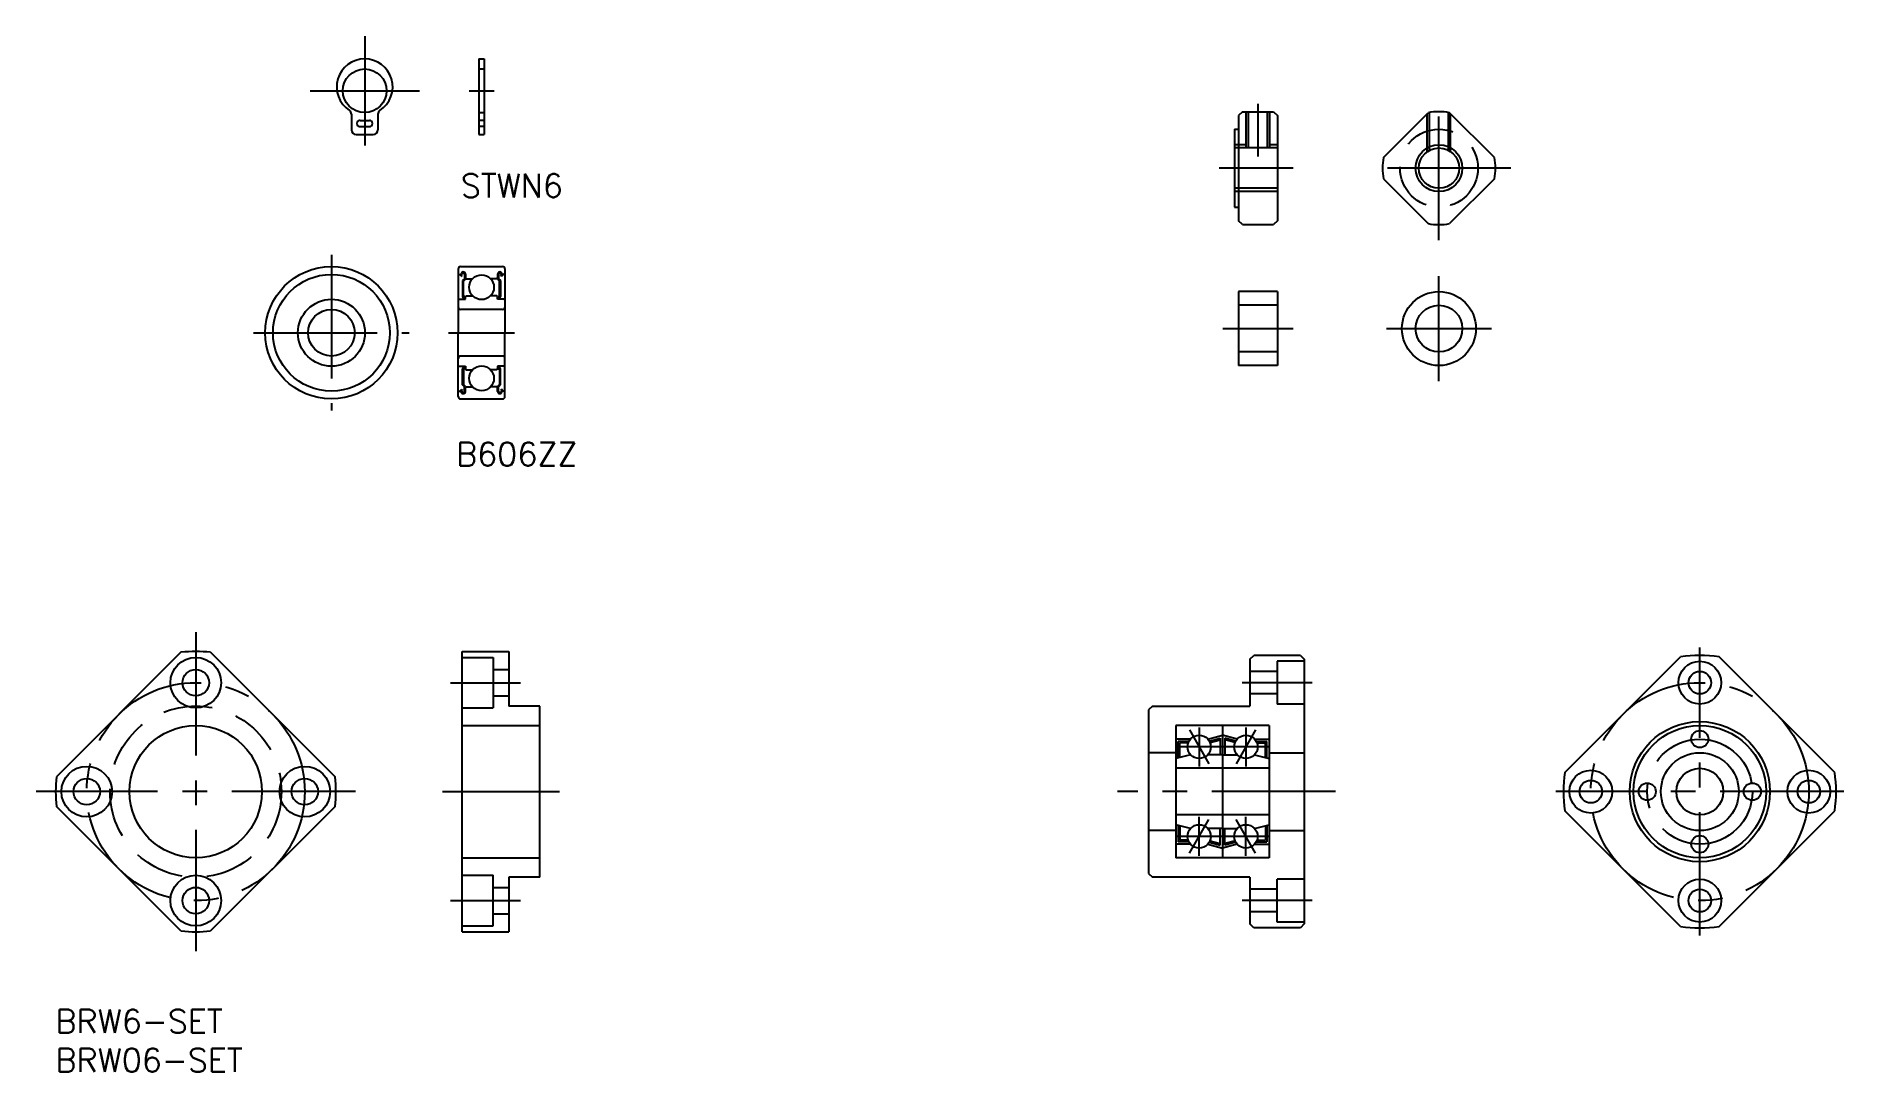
# Model space of a CAD drawing. Extents: x -3 to 230, y -8 to 125.
import ezdxf

# ---------------------------------------------------------------- set-up
doc = ezdxf.new("R2010")
doc.units = 0
doc.header["$LTSCALE"] = 0.5
doc.linetypes.add('CENTER', pattern=[50.8, 31.75, -6.35, 6.35, -6.35])
doc.linetypes.add('DASHED', pattern=[19.05, 12.7, -6.35])
for name, color, linetype in [('MSM_CENTER', 1, 'CENTER'), ('MSM_CONTINUOUS', 7, 'CONTINUOUS'), ('MSM_DASHED', 4, 'DASHED'), ('MSM_NARROW', 5, 'CONTINUOUS'), ('MSM_PART_NUMBER', 7, 'CONTINUOUS')]:
    doc.layers.add(name, color=color, linetype=linetype)
doc.styles.get("Standard").update_dxf_attribs({"font": 'txt.shx', "height": 3, "bigfont": 'bigfont.shx'})

# ---------------------------------------------------------------- blocks, each defined once
blk = doc.blocks.new('*U56')
at = {"layer": 'MSM_PART_NUMBER'}
blk.add_text('BRW6-SET', height=3, dxfattribs=at).set_placement((0, -3))
blk = doc.blocks.new('*U57')
at = {"layer": 'MSM_PART_NUMBER'}
blk.add_text('BRW06-SET', height=3, dxfattribs=at).set_placement((0, -8))

msp = doc.modelspace()

# ---------------------------------------------------------------- linework, layer by layer
at = {"layer": 'MSM_CENTER', "color": 1, "linetype": 'CENTER'}
for p, q in [((39.69, 125.06), (39.69, 111.03)), ((32.68, 118.04), (46.71, 118.04)), ((53.11, 118.04), (56.32, 118.04)), ((35.42, 96.95), (35.42, 76.95)), ((25.42, 86.95), (45.42, 86.95)), ((50.46, 86.95), (58.94, 86.95)), ((18, 48.5), (18, 7.5)), ((50.7, 42), (59.7, 42)), ((38.5, 28), (-2.5, 28)), ((49.7, 28), (64.7, 28)), ((50.7, 14), (59.7, 14))]:
    msp.add_line(p, q, dxfattribs=at)
at = {"layer": 'MSM_CENTER'}
for p, q in [((154.41, 116.35), (154.41, 109.6)), ((177.65, 98.85), (177.65, 117.35)), ((158.91, 108.1), (149.41, 108.1)), ((186.9, 108.1), (168.4, 108.1)), ((177.65, 80.74), (177.65, 94.24)), ((149.91, 87.49), (158.91, 87.49)), ((170.9, 87.49), (184.4, 87.49)), ((211.15, 9.5), (211.15, 46.5)), ((161.36, 42), (152.36, 42)), ((145.61, 35.92), (148.11, 31.58)), ((146.86, 36.25), (146.86, 31.25)), ((154.11, 35.92), (151.61, 31.58)), ((152.86, 36.25), (152.86, 31.25)), ((155.86, 33.75), (143.86, 33.75)), ((164.36, 28), (136.36, 28)), ((229.65, 28), (192.65, 28)), ((145.61, 20.08), (148.11, 24.42)), ((146.86, 19.75), (146.86, 24.75)), ((154.11, 20.08), (151.61, 24.42)), ((152.86, 19.75), (152.86, 24.75)), ((155.86, 22.25), (143.86, 22.25)), ((161.36, 14), (152.36, 14))]:
    msp.add_line(p, q, dxfattribs=at)
at = {"layer": 'MSM_CENTER', "color": 1, "linetype": 'CENTER'}
msp.add_circle((18, 28), 14, dxfattribs=at)
at = {"layer": 'MSM_CENTER'}
for radius in [14, 6.75]:
    msp.add_circle((211.15, 28), radius, dxfattribs=at)
at = {"layer": 'MSM_CONTINUOUS'}
for p, q in [((54.35, 122.14), (54.35, 112.44)), ((54.35, 122.14), (55.05, 122.14)), ((55.05, 122.14), (55.05, 112.44)), ((37.99, 115.02), (37.99, 113.04)), ((39.09, 114.24), (40.3, 114.24)), ((39.69, 115.24), (39.69, 114.24)), ((41.39, 115.02), (41.39, 113.04)), ((152.41, 115.35), (151.91, 114.85)), ((151.91, 114.85), (151.91, 101.35)), ((152.41, 115.35), (156.41, 115.35)), ((156.41, 115.35), (156.91, 114.85)), ((156.91, 114.85), (156.91, 101.35)), ((170.53, 109.47), (176.28, 115.22)), ((184.77, 109.47), (179.01, 115.22)), ((38.59, 112.44), (40.8, 112.44)), ((39.09, 113.44), (40.3, 113.44)), ((39.69, 113.44), (39.69, 112.44)), ((54.35, 112.44), (55.05, 112.44)), ((151.41, 113.1), (151.41, 103.1)), ((151.41, 113.1), (151.91, 113.1)), ((170.53, 106.74), (176.28, 100.98)), ((184.77, 106.74), (179.01, 100.98)), ((151.41, 103.1), (151.91, 103.1)), ((152.41, 100.85), (151.91, 101.35)), ((152.41, 100.85), (156.41, 100.85)), ((156.91, 101.35), (156.41, 100.85)), ((52, 95.45), (57.4, 95.45)), ((51.7, 95.15), (51.7, 86.95)), ((51.7, 94.55), (51.8, 94.45)), ((51.8, 94.45), (52.01, 94.45)), ((52.01, 94.45), (52.11, 94.62)), ((52.06, 94.28), (52.16, 94.21)), ((52.12, 94.39), (52.22, 94.56)), ((52.23, 94.32), (52.12, 94.39)), ((52.16, 94.21), (52.23, 94.32)), ((52.51, 93.9), (52.26, 93.65)), ((52.26, 93.65), (52.26, 91.59)), ((52.64, 93.85), (52.39, 93.6)), ((52.39, 91.59), (52.39, 93.6)), ((52.51, 94.48), (52.51, 93.9)), ((52.64, 94.48), (52.64, 93.85)), ((52.64, 94), (52.74, 93.9)), ((52.74, 93.9), (53.55, 93.9)), ((56.65, 93.9), (55.84, 93.9)), ((56.75, 94), (56.65, 93.9)), ((56.75, 94.48), (56.75, 93.85)), ((56.75, 93.85), (57.01, 93.6)), ((56.88, 94.48), (56.88, 93.9)), ((56.88, 93.9), (57.13, 93.65)), ((57.01, 91.59), (57.01, 93.6)), ((57.13, 93.65), (57.13, 91.59)), ((57.16, 94.32), (57.27, 94.39)), ((57.23, 94.21), (57.16, 94.32)), ((57.27, 94.39), (57.17, 94.56)), ((57.34, 94.28), (57.23, 94.21)), ((57.38, 94.45), (57.28, 94.62)), ((57.6, 94.45), (57.38, 94.45)), ((57.7, 94.55), (57.6, 94.45)), ((57.7, 95.15), (57.7, 86.95)), ((51.7, 91.15), (51.8, 91.25)), ((51.8, 91.25), (52.64, 91.25)), ((52.57, 91.59), (52.39, 91.59)), ((52.39, 91.47), (52.57, 91.47)), ((52.57, 91.47), (52.57, 91.59)), ((52.64, 91.6), (52.74, 91.7)), ((52.64, 91.25), (52.64, 91.6)), ((52.74, 91.7), (53.55, 91.7)), ((56.65, 91.7), (55.84, 91.7)), ((56.75, 91.6), (56.65, 91.7)), ((56.75, 91.25), (56.75, 91.6)), ((57.6, 91.25), (56.75, 91.25)), ((56.82, 91.59), (57.01, 91.59)), ((56.82, 91.47), (56.82, 91.59)), ((57.01, 91.47), (56.82, 91.47)), ((57.7, 91.15), (57.6, 91.25)), ((156.91, 92.24), (151.91, 92.24)), ((151.91, 92.24), (151.91, 82.74)), ((156.91, 92.24), (156.91, 82.74)), ((57.4, 89.95), (52, 89.95)), ((54.7, 89.95), (54.7, 89.95)), ((56.05, 89.95), (56.05, 89.95)), ((51.7, 78.75), (51.7, 86.95)), ((57.7, 78.75), (57.7, 86.95)), ((57.4, 83.95), (52, 83.95)), ((51.7, 82.75), (51.8, 82.65)), ((51.8, 82.65), (52.64, 82.65)), ((52.26, 80.25), (52.26, 82.3)), ((52.39, 82.43), (52.57, 82.43)), ((52.39, 82.3), (52.39, 80.3)), ((52.57, 82.3), (52.39, 82.3)), ((52.57, 82.43), (52.57, 82.3)), ((52.64, 82.65), (52.64, 82.3)), ((52.64, 82.3), (52.74, 82.2)), ((52.74, 82.2), (53.55, 82.2)), ((56.65, 82.2), (55.84, 82.2)), ((56.75, 82.3), (56.65, 82.2)), ((57.6, 82.65), (56.75, 82.65)), ((56.75, 82.65), (56.75, 82.3)), ((57.01, 82.43), (56.82, 82.43)), ((56.82, 82.43), (56.82, 82.3)), ((56.82, 82.3), (57.01, 82.3)), ((57.01, 82.3), (57.01, 80.3)), ((57.13, 80.25), (57.13, 82.3)), ((57.7, 82.75), (57.6, 82.65)), ((156.91, 82.74), (151.91, 82.74)), ((51.7, 79.35), (51.8, 79.45)), ((51.8, 79.45), (52.01, 79.45)), ((52.01, 79.45), (52.11, 79.28)), ((52.06, 79.62), (52.16, 79.68)), ((52.23, 79.57), (52.12, 79.51)), ((52.12, 79.51), (52.22, 79.34)), ((52.16, 79.68), (52.23, 79.57)), ((52.51, 80), (52.26, 80.25)), ((52.64, 80.05), (52.39, 80.3)), ((52.51, 79.42), (52.51, 80)), ((52.64, 79.42), (52.64, 80.05)), ((52.64, 79.9), (52.74, 80)), ((52.74, 80), (53.55, 80)), ((56.65, 80), (55.84, 80)), ((56.75, 79.9), (56.65, 80)), ((56.75, 80.05), (57.01, 80.3)), ((56.75, 79.42), (56.75, 80.05)), ((56.88, 80), (57.13, 80.25)), ((56.88, 79.42), (56.88, 80)), ((57.23, 79.68), (57.16, 79.57)), ((57.16, 79.57), (57.27, 79.51)), ((57.27, 79.51), (57.17, 79.34)), ((57.34, 79.62), (57.23, 79.68)), ((57.38, 79.45), (57.28, 79.28)), ((57.6, 79.45), (57.38, 79.45)), ((57.7, 79.35), (57.6, 79.45)), ((52, 78.45), (57.4, 78.45)), ((16.1, 45.9), (0.1, 29.9)), ((19.9, 45.9), (35.9, 29.9)), ((52.2, 46), (58.2, 46)), ((52.2, 10), (52.2, 46)), ((52.2, 45.25), (56.2, 45.25)), ((56.2, 45.25), (56.2, 38.75)), ((58.2, 46), (58.2, 39)), ((153.36, 45), (153.86, 45.5)), ((153.36, 45), (153.36, 39)), ((159.86, 45.5), (153.86, 45.5)), ((156.86, 44.75), (156.86, 39.25)), ((160.36, 44.75), (156.86, 44.75)), ((159.86, 45.5), (160.36, 45)), ((160.36, 45), (160.36, 11)), ((193.82, 30.47), (208.67, 45.32)), ((228.47, 30.47), (213.62, 45.32)), ((56.2, 43.7), (58.2, 43.7)), ((156.86, 43.45), (153.36, 43.45)), ((56.2, 40.3), (58.2, 40.3)), ((156.86, 40.55), (153.36, 40.55)), ((52.2, 38.75), (56.2, 38.75)), ((62.2, 39), (58.2, 39)), ((62.2, 17), (62.2, 39)), ((140.86, 39), (140.36, 38.5)), ((140.36, 38.5), (140.36, 17.5)), ((140.86, 39), (153.36, 39)), ((160.36, 39.25), (156.86, 39.25)), ((52.2, 36.5), (62.2, 36.5)), ((155.86, 36.5), (143.86, 36.5)), ((143.86, 36.5), (143.86, 19.5)), ((147.98, 34.75), (149.86, 35.25)), ((148.16, 34.49), (149.56, 34.86)), ((149.56, 34.86), (149.56, 32.75)), ((149.86, 36.5), (149.86, 19.5)), ((151.74, 34.75), (149.86, 35.25)), ((150.16, 34.86), (150.16, 32.75)), ((151.55, 34.49), (150.16, 34.86)), ((155.86, 36.5), (155.86, 19.5)), ((143.86, 33), (140.36, 33)), ((145.74, 34.75), (143.86, 34.75)), ((145.74, 32.75), (143.86, 32.25)), ((145.53, 34.45), (144.16, 34.45)), ((144.16, 32.38), (144.16, 34.45)), ((145.44, 34.25), (144.36, 34.25)), ((144.36, 32.38), (144.36, 34.25)), ((149.86, 32.75), (147.98, 32.75)), ((148.25, 34.31), (149.56, 34.66)), ((149.86, 32.75), (151.74, 32.75)), ((151.47, 34.31), (150.16, 34.66)), ((153.98, 34.75), (155.86, 34.75)), ((153.98, 32.75), (155.86, 32.25)), ((154.19, 34.45), (155.56, 34.45)), ((154.27, 34.25), (155.36, 34.25)), ((155.36, 32.38), (155.36, 34.25)), ((155.56, 32.38), (155.56, 34.45)), ((155.86, 33), (160.36, 33)), ((155.86, 31), (143.86, 31)), ((16.1, 10.1), (0.1, 26.1)), ((35.9, 26.1), (19.9, 10.1)), ((155.86, 25), (143.86, 25)), ((145.74, 23.25), (143.86, 23.75)), ((144.16, 23.62), (144.16, 21.55)), ((144.36, 23.62), (144.36, 21.75)), ((149.86, 23.25), (147.98, 23.25)), ((149.56, 21.14), (149.56, 23.25)), ((149.86, 23.25), (151.74, 23.25)), ((150.16, 21.14), (150.16, 23.25)), ((153.98, 23.25), (155.86, 23.75)), ((155.36, 23.62), (155.36, 21.75)), ((155.56, 23.62), (155.56, 21.55)), ((208.67, 10.68), (193.82, 25.53)), ((213.62, 10.68), (228.47, 25.53)), ((143.86, 23), (140.36, 23)), ((145.74, 21.25), (143.86, 21.25)), ((145.53, 21.55), (144.16, 21.55)), ((145.44, 21.75), (144.36, 21.75)), ((147.98, 21.25), (149.86, 20.75)), ((148.16, 21.51), (149.56, 21.14)), ((148.25, 21.69), (149.56, 21.34)), ((151.74, 21.25), (149.86, 20.75)), ((151.47, 21.69), (150.16, 21.34)), ((151.55, 21.51), (150.16, 21.14)), ((153.98, 21.25), (155.86, 21.25)), ((154.19, 21.55), (155.56, 21.55)), ((154.27, 21.75), (155.36, 21.75)), ((155.86, 23), (160.36, 23)), ((52.2, 19.5), (62.2, 19.5)), ((155.86, 19.5), (143.86, 19.5)), ((52.2, 17.25), (56.2, 17.25)), ((56.2, 10.75), (56.2, 17.25)), ((62.2, 17), (58.2, 17)), ((58.2, 17), (58.2, 10)), ((140.36, 17.5), (140.86, 17)), ((153.36, 17), (140.86, 17)), ((153.36, 17), (153.36, 11)), ((156.86, 11.25), (156.86, 16.75)), ((160.36, 16.75), (156.86, 16.75)), ((56.2, 15.7), (58.2, 15.7)), ((156.86, 15.45), (153.36, 15.45)), ((56.2, 12.3), (58.2, 12.3)), ((156.86, 12.55), (153.36, 12.55)), ((52.2, 10.75), (56.2, 10.75)), ((52.2, 10), (58.2, 10)), ((153.86, 10.5), (153.36, 11)), ((159.86, 10.5), (153.86, 10.5)), ((160.36, 11.25), (156.86, 11.25)), ((160.36, 11), (159.86, 10.5))]:
    msp.add_line(p, q, dxfattribs=at)
for centre, radius in [((39.69, 118.04), 2.8), ((177.65, 108.1), 2.59), ((35.42, 86.95), 8.5), ((35.42, 86.95), 7.5), ((54.7, 92.8), 1.59), ((35.42, 86.95), 4.3), ((177.65, 87.49), 4.75), ((35.42, 86.95), 3), ((177.65, 87.49), 3), ((54.7, 81.1), 1.59), ((18, 42), 3.25), ((211.15, 42), 2.75), ((18, 42), 1.7), ((211.15, 42), 1.45), ((18, 28), 8.5), ((146.86, 33.75), 1.5), ((152.86, 33.75), 1.5), ((211.15, 28), 9), ((211.15, 28), 8.5), ((211.15, 34.75), 1.1), ((211.15, 28), 5), ((4, 28), 3.25), ((32, 28), 3.25), ((197.15, 28), 2.75), ((211.15, 28), 3), ((225.15, 28), 2.75), ((4, 28), 1.7), ((32, 28), 1.7), ((197.15, 28), 1.45), ((204.4, 28), 1.1), ((217.9, 28), 1.1), ((225.15, 28), 1.45), ((146.86, 22.25), 1.5), ((152.86, 22.25), 1.5), ((211.15, 21.25), 1.1), ((18, 14), 3.25), ((211.15, 14), 2.75), ((18, 14), 1.7), ((211.15, 14), 1.45)]:
    msp.add_circle(centre, radius, dxfattribs=at)
for centre, radius, start, end in [((39.69, 118.54), 3.6, 302.8505, 237.1495), ((37.39, 115.02), 0.6, 0, 54.9004), ((39.09, 113.84), 0.4, 90, 270), ((40.29, 113.84), 0.4, 270, 90), ((41.99, 115.02), 0.6, 125.0996, 180), ((177.65, 108.1), 7.25, 79.1484, 100.8516), ((38.59, 113.04), 0.6, 180, 270), ((40.79, 113.04), 0.6, 270, 0), ((177.65, 108.1), 7.25, 169.1484, 190.8516), ((177.65, 108.1), 7.25, 349.1484, 10.8516), ((177.65, 108.1), 7.25, 259.1484, 280.8516), ((52, 95.15), 0.3, 90, 180), ((57.4, 95.15), 0.3, 0, 90), ((52.12, 94.39), 0.126, 149.9926, 240.0026), ((52.36, 94.48), 0.282, 0, 150.0017), ((52.36, 94.48), 0.156, 0, 150.0019), ((57.04, 94.48), 0.282, 29.9983, 180), ((57.04, 94.48), 0.156, 29.9981, 180), ((57.27, 94.39), 0.126, 299.9974, 30.0074), ((52.39, 91.59), 0.126, 180.0001, 270), ((57.01, 91.59), 0.126, 270, 359.9999), ((52, 90.25), 0.3, 180, 270), ((57.4, 90.25), 0.3, 270, 0), ((52, 83.65), 0.3, 90, 180), ((57.4, 83.65), 0.3, 0, 90), ((52.39, 82.3), 0.126, 90, 179.9999), ((57.01, 82.3), 0.126, 0.0001, 90), ((52.12, 79.51), 0.126, 119.9974, 210.0074), ((52.36, 79.42), 0.282, 209.9983, 0), ((52.36, 79.42), 0.156, 209.9981, 0), ((57.04, 79.42), 0.282, 180, 330.0017), ((57.04, 79.42), 0.156, 180, 330.0019), ((57.27, 79.51), 0.126, 329.9926, 60.0026), ((52, 78.75), 0.3, 180, 270), ((57.4, 78.75), 0.3, 270, 0), ((18, 28), 18, 83.9424, 96.0576), ((211.15, 28), 17.5, 81.8699, 98.1301), ((211.15, 28), 17.5, 171.8699, 188.1301), ((211.15, 28), 17.5, 351.8699, 8.1301), ((18, 28), 18, 173.9424, 186.0576), ((18, 28), 18, 353.9424, 6.0576), ((18, 28), 18, 263.9424, 276.0576), ((211.15, 28), 17.5, 261.8699, 278.1301)]:
    msp.add_arc(centre, radius, start, end, dxfattribs=at)
at = {"layer": 'MSM_DASHED'}
for p, q in [((54.35, 120.84), (55.05, 120.84)), ((54.35, 115.24), (55.05, 115.24)), ((55.05, 114.24), (54.35, 114.24)), ((152.91, 110.7), (152.91, 115.35)), ((153.18, 110.7), (153.18, 115.35)), ((155.64, 110.7), (155.64, 115.35)), ((155.91, 110.7), (155.91, 115.35)), ((176.15, 110.22), (176.15, 115.09)), ((176.42, 110.39), (176.42, 115.25)), ((178.88, 110.39), (178.88, 115.25)), ((179.15, 110.22), (179.15, 115.09)), ((55.05, 113.44), (54.35, 113.44)), ((152.91, 111.1), (151.41, 111.1)), ((156.91, 110.7), (151.41, 110.7)), ((156.91, 111.1), (155.91, 111.1)), ((156.91, 105.51), (151.41, 105.51)), ((156.91, 105.1), (151.41, 105.1)), ((156.91, 90.49), (151.91, 90.49)), ((156.91, 84.49), (151.91, 84.49))]:
    msp.add_line(p, q, dxfattribs=at)
for centre, radius in [((177.65, 108.1), 5), ((18, 28), 11)]:
    msp.add_circle(centre, radius, dxfattribs=at)
at = {"layer": 'MSM_NARROW'}
msp.add_circle((177.65, 108.1), 3, dxfattribs=at)

# ---------------------------------------------------------------- block references
at = {"layer": 'MSM_CONTINUOUS'}
for name in ['*U56', '*U57']:
    msp.add_blockref(name, (0, 0), dxfattribs=at)

# ---------------------------------------------------------------- texts
at = {"layer": 'MSM_PART_NUMBER'}
for s, p in [('STWN6', (52.04, 104.35)), ('B606ZZ', (51.45, 69.85))]:
    msp.add_text(s, height=3, dxfattribs=at).set_placement(p)

doc.saveas('drawing.dxf')
